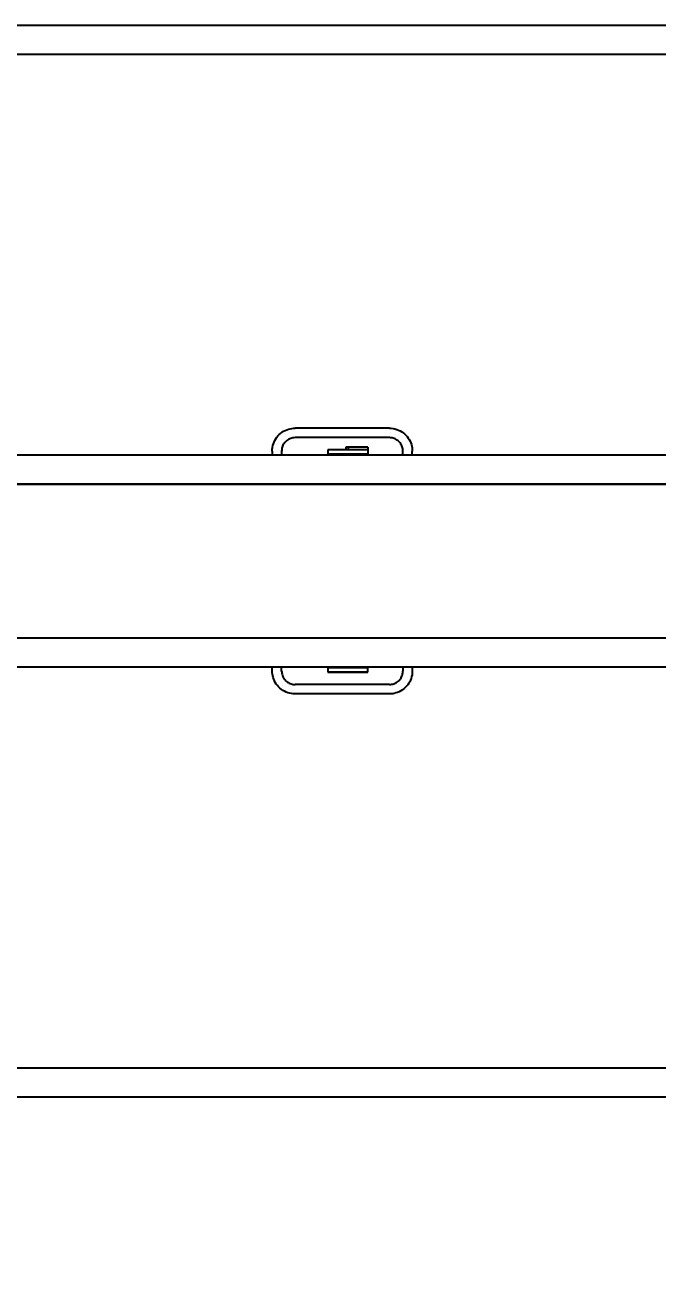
# Model space of a CAD drawing. Header units: inches. Extents: x 19 to 24202, y 17 to 31220.
# Drawn here: x 21526 to 22397, y 1758 to 3500 of the extents above; entities that cross this region are included whole.
import ezdxf

# ---------------------------------------------------------------- set-up
doc = ezdxf.new("R2010")
doc.units = ezdxf.units.IN
doc.header["$MEASUREMENT"] = 0
doc.layers.add('AM_5', color=3, linetype='Continuous', lineweight=25)
doc.styles.add('Aktuální-ISO', font='arial.ttf')
doc.styles.get("Standard").update_dxf_attribs({"font": 'arial.ttf'})
doc.dimstyles.new('AM_ISO$0', dxfattribs={"dimtxt": 3.5, "dimasz": 3.5, "dimexe": 1, "dimexo": 1, "dimgap": 1.5, "dimtad": 1, "dimdsep": 46, "dimtxsty": 'Standard', "dimcen": 0, "dimclrd": 256, "dimclre": 256, "dimclrt": 2, "dimadec": 0, "dimazin": 2, "dimtp": 0.1, "dimtm": 0.1, "dimtfac": 0.71, "dimtdec": 3, "dimtmove": 0, "dimatfit": 3, "dimfxl": 1, "dimlwd": -1, "dimlwe": -1, "dimarcsym": 1})

# ---------------------------------------------------------------- blocks, each defined once
blk = doc.blocks.new('*D27')
at = {"layer": 'AM_5', "linetype": 'ByBlock', "transparency": 16777216}
for p, q in [((16234, 2749.3), (16234, 1028.2)), ((23238.9, 2603.2), (23238.9, 1028.2)), ((23133.9, 1029.2), (16339, 1029.2))]:
    blk.add_line(p, q, dxfattribs=at)
at = {"layer": 'AM_5', "transparency": 16777216}
for points in [[(16339, 1046.7), (16339, 1011.7), (16234, 1029.2)], [(23133.9, 1046.7), (23133.9, 1011.7), (23238.9, 1029.2)]]:
    blk.add_solid(points, dxfattribs=at)
at = {"layer": 'Defpoints', "color": 0, "transparency": 16777216}
for p in [(16234, 2750.3), (23238.9, 2604.2), (16234, 1029.2)]:
    blk.add_point(p, dxfattribs=at)
at = {"layer": 'AM_5', "color": 2, "transparency": 16777216, "insert": (19736.4, 1141.5), "char_height": 105, "attachment_point": 5, "style": 'Aktuální-ISO'}
blk.add_mtext('7,05 [23´-1´´]', dxfattribs=at)

msp = doc.modelspace()

# ---------------------------------------------------------------- linework, layer by layer
at = {"color": 253}
for p, q in [((18558.865, 3500.016), (23078.865, 3500.016)), ((18558.865, 3460.016), (23078.865, 3460.016)), ((22027.865, 2945.041), (21897.865, 2945.041)), ((22027.865, 2932.041), (21897.865, 2932.041)), ((21866.365, 2913.541), (21866.365, 2907.685)), ((21879.365, 2913.541), (21879.365, 2907.685)), ((21942.865, 2915.076), (21942.865, 2909.076)), ((21942.865, 2909.07), (21942.865, 2909.076)), ((21997.865, 2909.07), (21942.865, 2909.07)), ((21942.865, 2907.685), (21942.865, 2909.07)), ((21997.865, 2915.078), (21954.865, 2915.078)), ((21954.865, 2909.078), (21997.865, 2909.078)), ((21967.865, 2919.076), (21967.865, 2915.078)), ((21970.865, 2919.076), (21967.865, 2919.076)), ((21967.865, 2909.076), (21967.865, 2909.073)), ((21994.865, 2909.076), (21967.865, 2909.076)), ((21967.865, 2909.076), (21967.865, 2909.073)), ((21970.865, 2909.076), (21967.865, 2909.076)), ((21967.865, 2909.073), (21994.865, 2909.073)), ((21967.865, 2909.073), (21970.865, 2909.073)), ((21970.865, 2919.076), (21970.865, 2915.078)), ((21997.865, 2919.076), (21970.865, 2919.076)), ((21997.865, 2909.076), (21970.865, 2909.076)), ((21970.865, 2909.073), (21997.865, 2909.073)), ((21997.865, 2909.076), (21994.865, 2909.076)), ((21994.865, 2909.073), (21997.865, 2909.073)), ((21994.865, 2909.073), (21994.865, 2909.073)), ((21997.865, 2919.076), (21997.865, 2915.078)), ((21997.865, 2915.078), (21997.865, 2909.078)), ((21997.865, 2909.078), (21997.865, 2909.076)), ((21997.865, 2909.076), (21997.865, 2909.076)), ((21997.865, 2909.073), (21997.865, 2909.076)), ((21997.865, 2909.073), (21997.865, 2909.07)), ((21997.865, 2909.073), (21997.865, 2909.073)), ((21997.865, 2909.07), (21997.865, 2907.685)), ((22046.365, 2907.685), (22046.365, 2913.541)), ((22059.365, 2907.685), (22059.365, 2913.541)), ((22886.73, 2907.685), (19045.058, 2907.685)), ((23238.865, 2868.088), (19113.058, 2868.088)), ((23238.865, 2868.088), (19113.058, 2868.088)), ((19113.058, 2867.992), (23238.865, 2867.992)), ((19113.058, 2656.192), (23238.865, 2656.192)), ((19113.058, 2656.192), (23238.865, 2656.192)), ((19113.058, 2656.096), (23238.865, 2656.096)), ((20098.865, 2616.493), (22873.709, 2616.493)), ((21866.365, 2610.541), (21866.365, 2616.493)), ((21879.365, 2610.541), (21879.365, 2616.493)), ((21942.865, 2615.076), (21942.865, 2616.493)), ((21942.865, 2615.076), (21942.865, 2609.076)), ((21997.865, 2615.078), (21954.865, 2615.078)), ((21997.865, 2616.493), (21997.865, 2615.078)), ((21997.865, 2609.078), (21997.865, 2615.078)), ((22046.365, 2616.493), (22046.365, 2610.541)), ((22059.365, 2616.493), (22059.365, 2610.541)), ((21942.865, 2609.076), (21942.865, 2609.06)), ((21942.865, 2609.06), (21967.865, 2609.06)), ((21997.865, 2609.078), (21954.865, 2609.078)), ((21967.865, 2609.076), (21967.865, 2609.076)), ((21967.865, 2609.076), (21994.865, 2609.076)), ((21994.865, 2609.076), (21997.865, 2609.076)), ((21997.865, 2609.076), (21997.865, 2609.078)), ((22027.865, 2592.041), (21897.865, 2592.041)), ((22027.865, 2579.041), (21897.865, 2579.041)), ((18558.865, 2064.016), (23078.865, 2064.016)), ((18558.865, 2024.016), (23078.865, 2024.016))]:
    msp.add_line(p, q, dxfattribs=at)
for centre, start_param, end_param in [((21954.865, 2915.076), 4.71238898, 6.2831852), ((21954.865, 2909.076), 4.71238885, 6.28318505), ((21954.865, 2615.076), 4.71238898, 6.28318519), ((21954.865, 2609.076), 4.71238886, 6.28318507)]:
    msp.add_ellipse(centre, major_axis=(-12, 0), ratio=0.00018372, start_param=start_param, end_param=end_param, dxfattribs=at)
for centre, major_axis in [((21955.365, 2909.074), (-3.5, 0)), ((21974.365, 2909.075), (-3.2, 0)), ((21991.365, 2909.075), (-3.2, 0)), ((21952.865, 2609.062), (-6.2, 0)), ((21955.365, 2609.074), (-3.5, 0))]:
    msp.add_ellipse(centre, major_axis=major_axis, ratio=0.00018372, dxfattribs=at)
for points, knots in [([(21866.365, 2913.541), (21866.365, 2916.946), (21866.932, 2920.395), (21869.092, 2926.788), (21870.692, 2929.821), (21874.716, 2935.164), (21877.191, 2937.541), (21882.694, 2941.348), (21885.79, 2942.826), (21891.865, 2944.608), (21894.88, 2945.041), (21897.865, 2945.041)], [0, 0, 0, 0, 1.02151793, 1.02151793, 2.02458293, 2.02458293, 3.02831039, 3.02831039, 4.03201428, 4.03201428, 4.92755683, 4.92755683, 4.92755683, 4.92755683]), ([(22027.865, 2945.041), (22031.27, 2945.041), (22034.719, 2944.474), (22041.113, 2942.314), (22044.145, 2940.714), (22049.489, 2936.689), (22051.866, 2934.215), (22055.673, 2928.712), (22057.151, 2925.616), (22058.932, 2919.541), (22059.365, 2916.526), (22059.365, 2913.541)], [0, 0, 0, 0, 1.02151795, 1.02151795, 2.02458295, 2.02458295, 3.02831042, 3.02831042, 4.03201431, 4.03201431, 4.92755683, 4.92755683, 4.92755683, 4.92755683]), ([(21897.865, 2932.041), (21895.866, 2932.041), (21893.84, 2931.708), (21890.085, 2930.439), (21888.304, 2929.499), (21885.166, 2927.136), (21883.77, 2925.683), (21881.534, 2922.451), (21880.666, 2920.632), (21879.62, 2917.064), (21879.365, 2915.294), (21879.365, 2913.541)], [0, 0, 0, 0, 0.59993911, 0.59993911, 1.18904077, 1.18904077, 1.77853149, 1.77853149, 2.36800839, 2.36800839, 2.89396199, 2.89396199, 2.89396199, 2.89396199]), ([(22046.365, 2913.541), (22046.365, 2915.54), (22046.032, 2917.566), (22044.764, 2921.321), (22043.824, 2923.102), (22041.461, 2926.24), (22040.007, 2927.636), (22036.776, 2929.872), (22034.957, 2930.74), (22031.389, 2931.786), (22029.618, 2932.041), (22027.865, 2932.041)], [0, 0, 0, 0, 0.59993916, 0.59993916, 1.18904086, 1.18904086, 1.77853161, 1.77853161, 2.3680085, 2.3680085, 2.89396199, 2.89396199, 2.89396199, 2.89396199]), ([(21897.865, 2579.041), (21894.46, 2579.041), (21891.011, 2579.607), (21884.618, 2581.767), (21881.585, 2583.367), (21876.242, 2587.392), (21873.865, 2589.866), (21870.058, 2595.369), (21868.58, 2598.466), (21866.798, 2604.541), (21866.365, 2607.555), (21866.365, 2610.541)], [0, 0, 0, 0, 1.02151795, 1.02151795, 2.02458295, 2.02458295, 3.02831042, 3.02831042, 4.03201431, 4.03201431, 4.92755683, 4.92755683, 4.92755683, 4.92755683]), ([(21879.365, 2610.541), (21879.365, 2608.541), (21879.698, 2606.515), (21880.966, 2602.76), (21881.906, 2600.979), (21884.27, 2597.841), (21885.723, 2596.445), (21888.955, 2594.209), (21890.774, 2593.341), (21894.342, 2592.295), (21896.112, 2592.041), (21897.865, 2592.041)], [0, 0, 0, 0, 0.59993916, 0.59993916, 1.18904086, 1.18904086, 1.77853161, 1.77853161, 2.3680085, 2.3680085, 2.89396199, 2.89396199, 2.89396199, 2.89396199]), ([(22027.865, 2592.041), (22029.865, 2592.041), (22031.891, 2592.373), (22035.646, 2593.642), (22037.427, 2594.582), (22040.565, 2596.945), (22041.961, 2598.399), (22044.197, 2601.63), (22045.065, 2603.449), (22046.111, 2607.017), (22046.365, 2608.787), (22046.365, 2610.541)], [0, 0, 0, 0, 0.59993911, 0.59993911, 1.18904077, 1.18904077, 1.77853149, 1.77853149, 2.36800839, 2.36800839, 2.89396199, 2.89396199, 2.89396199, 2.89396199]), ([(22059.365, 2610.541), (22059.365, 2607.136), (22058.799, 2603.687), (22056.639, 2597.293), (22055.039, 2594.26), (22051.014, 2588.917), (22048.54, 2586.54), (22043.037, 2582.733), (22039.94, 2581.255), (22033.865, 2579.474), (22030.85, 2579.041), (22027.865, 2579.041)], [0, 0, 0, 0, 1.02151793, 1.02151793, 2.02458293, 2.02458293, 3.02831039, 3.02831039, 4.03201428, 4.03201428, 4.92755683, 4.92755683, 4.92755683, 4.92755683])]:
    msp.add_open_spline(points, degree=3, knots=knots, dxfattribs=at)

# ---------------------------------------------------------------- dimensions: what is measured, and where the dimension line sits
at = {"layer": 'AM_5'}
dim = msp.add_linear_dim(base=(16233.973, 1029.199), p1=(23238.865, 2604.194), p2=(16233.973, 2750.299), text='7,05 [23´-1´´]', dimstyle='AM_ISO$0', override={"dimtxt": 105, "dimasz": 105, "dimgap": 45, "dimtxsty": 'Aktuální-ISO', "dimadec": 2}, dxfattribs=at)
dim.commit()
dim.dimension.update_dxf_attribs({"geometry": '*D27', "text_midpoint": (19736.419, 1141.489)})

doc.saveas('drawing.dxf')
